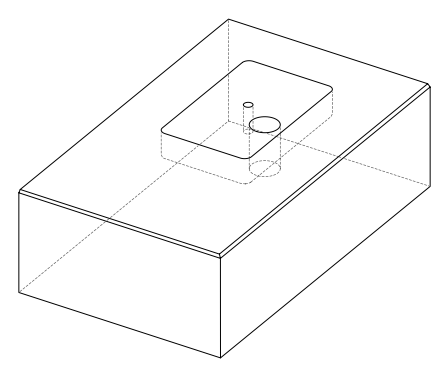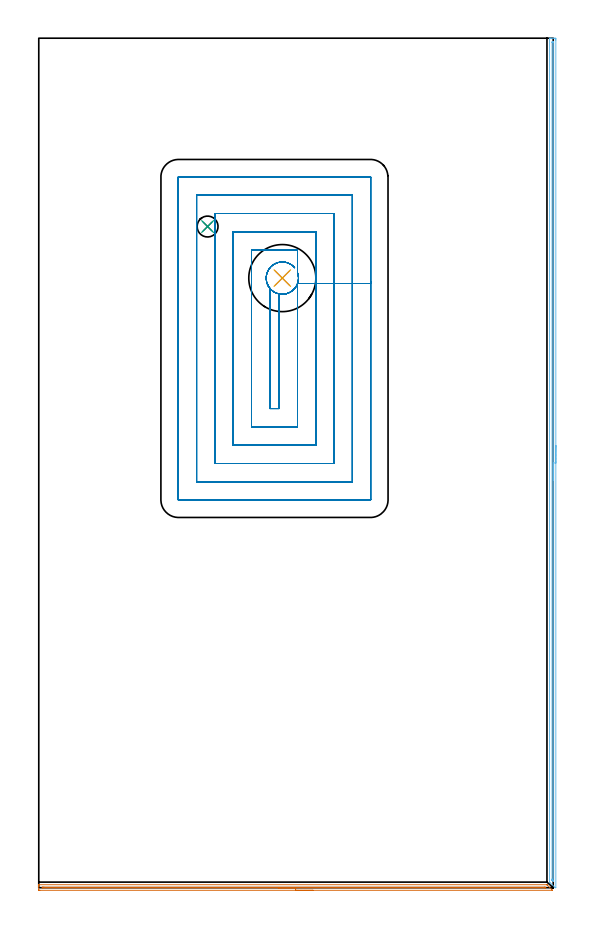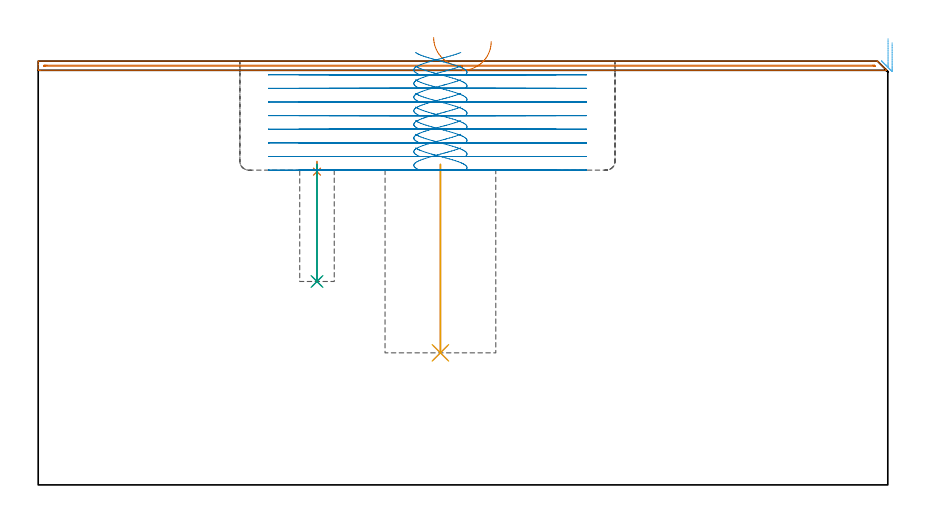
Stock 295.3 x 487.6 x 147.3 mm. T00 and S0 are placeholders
(PLAN: 8 operations, 6 tool changes, 52.4 min)
(1 SPOT_DRILL | STEP1POCKET | NXT0321_9005460120000 | 0.04 min | 4169 mm3)
(2 DRILL_BLIND_HOLE_INTO_CENTER | STEP1POCKET | NXT0301_049 | 0.17 min | 1800 mm3)
(3 DRILL_TO_ENLARGE_BLIND_HOLE | STEP1POCKET | UGT0301_373 | 0.17 min | 2652 mm3)
(4 INDEXABLE_INSERT_DRILL_BLIND_HOLE_FROM_SOLID | STEP1POCKET_1 | NXT0302_021 | 0.27 min | 49566 mm3)
(5 DRILL_TO_ENLARGE_BLIND_HOLE_1 | STEP1POCKET_1 | UGT0301_384 | 0.27 min | 68391 mm3)
(6 AREA_MILL | FG_CHAMFER_SURFACE | UGT0205_001 | 7.93 min | 3160 mm3)
(7 AREA_MILL_1 | FG_CHAMFER_SURFACE_1 | UGT0205_001 | 4.84 min | 1495 mm3)
(8 MILL_RECTANGULAR_POCKET | POCKET_RECTANGULAR_STRAIGHT | UGT0201_095 | Follow Part, ap 5, ae 75% | 38.69 min | 962353 mm3)
(TOOL NXT0321_9005460120000 | NC Spot Drill, 142deg, 12mm, Carbide, Uncoated | D12 PA142 FL30 Z2)
(TOOL NXT0301_049 | Carbide Drill 7.8mm [860.1-0780-039A1-MM 2214] | D7.8 PA140 FL53 Z2)
(TOOL UGT0301_373 | Twist Drill Flat Bottom 12 mm | D12 PA180 FL101 Z2)
(TOOL NXT0302_021 | Index. Insert Drill 25mm [880-D2500L25-05] | D25 PA176 FL125 Z2)
(TOOL UGT0301_384 | Twist Drill Flat Bottom 38.5 mm | D38.5 PA180 FL175 Z2)
(TOOL UGT0205_001 | Chamfer Mill 20 x 3 x 45 deg. | D20 FL50 Z2)
(TOOL UGT0201_095 | End mill 20 mm | D20 R3 FL38 Z4)
(OP 1 SPOT_DRILL)
G17 G21 G94 G90
T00 M6
G54
G17 G0 G90 X96.9 Y379.5 S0 M3
G43 Z157.3 H0
G94 G81 G98 Z108.879 F250. R112.4
G80
M5
M2
(OP 2 DRILL_BLIND_HOLE_INTO_CENTER)
G17 G21 G94 G90
T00 M6
G54
G17 G0 G90 X96.9 Y379.5 S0 M3
G43 Z157.3 H1
G94 G81 G98 Z70.7 F250. R111.4
G80
M5
M2
(OP 3 DRILL_TO_ENLARGE_BLIND_HOLE)
G17 G21 G94 G90
T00 M6
G54
G17 G0 G90 X96.9 Y379.5 S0 M3
G43 Z157.3 H0
G94 G73 G98 Z70.7 F250. Q9.675 R111.4
G80
M5
M2
(OP 4 INDEXABLE_INSERT_DRILL_BLIND_HOLE_FROM_SOLID)
G17 G21 G94 G90
T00 M6
G54
G17 G0 G90 X139.8 Y349.9 S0 M3
G43 Z157.3 H1
G94 G81 G98 Z45.9 F250. R111.4
G80
M5
M2
(OP 5 DRILL_TO_ENLARGE_BLIND_HOLE_1)
G17 G21 G94 G90
T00 M6
G54
G17 G0 G90 X139.8 Y349.9 S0 M3
G43 Z157.3 H0
G94 G81 G98 Z45.9 F250. R111.4
G80
M5
M2
(OP 6 AREA_MILL)
G17 G21 G94 G90
T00 M6
G54
G17 G0 G90 X296.8 Y253.8 S1061 M3
G43 Z157.3 H0
Z153.7
G94 G1 Y253.762 Z152.828 F250.
Y253.648 Z151.964
Y253.459 Z151.112
Y253.197 Z150.28
Y252.863 Z149.474
Y252.46 Z148.7
Y251.991 Z147.964
Y251.46 Z147.272
Y250.871 Z146.629
Y250.228 Z146.04
Y249.536 Z145.508
Y248.8 Z145.04
Y248.026 Z144.637
Y247.22 Z144.303
Y246.388 Z144.041
Y245.536 Z143.852
Y244.671 Z143.738
Y243.8 Z143.7
Y0.
X296.459 Z144.04
X296.4 Y0.003 Z144.099
X296.396 Y0.004 Z144.103
X293.357 Y3.043 Z147.143
X293.238 Y3.164 Z147.259
X293.205 Y3.205 Z147.29
X293.2 Y3.309 Z147.3
Y487.42
X293.203 Y487.591 Z147.288
X293.213 Y487.593 Z147.278
X293.583 Y487.6 Z146.917
X293.846 Z146.654
X294.558 Z145.937
X295.798 Z144.699
X296.325 Y487.596 Z144.17
X296.791 Y487.591 Z143.705
X296.794 Y487.448 Z143.702
X296.799 Y486.973 Z143.701
X296.8 Y486.492 Z143.7
Y243.8
X295.386 Z145.114
X295.385 Y3.815 Z145.115
X295.384 Y3.621 Z145.116
X295.381 Y3.524 Z145.119
X295.38 Y3.49 Z145.12
X295.355 Y3.506 Z145.145
X294.656 Y4.203 Z145.844
X294.621 Y4.257 Z145.879
X294.619 Y4.302 Z145.881
X294.616 Y4.4 Z145.884
X294.615 Y4.596 Z145.885
X294.614 Y4.988 Z145.886
X294.615 Y485.128 Z145.885
Y485.185
X294.621 Y485.566 Z145.879
X294.795 Y485.59 Z145.705
X295.036 Y485.595 Z145.464
X295.272 Y485.59 Z145.228
X295.379 Y485.572 Z145.121
X295.385 Y485.242 Z145.115
X295.386 Y485.185 Z145.114
Y243.8
Y242.928 Z145.152
Y242.063 Z145.266
Y241.212 Z145.455
Y240.38 Z145.717
Y239.574 Z146.051
Y238.8 Z146.454
Y238.064 Z146.923
Y237.372 Z147.454
Y236.729 Z148.043
Y236.139 Z148.686
Y235.608 Z149.378
Y235.14 Z150.114
Y234.737 Z150.888
Y234.403 Z151.694
Y234.141 Z152.526
Y233.952 Z153.378
Y233.838 Z154.243
Y233.8 Z155.114
G0 Z157.3
M5
M2
(OP 7 AREA_MILL_1)
G17 G21 G94 G90
T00 M6
G54
G17 G0 G90 X157.45 Y-1.5 S1061 M3
G43 Z157.3 H0
Z154.1
G94 G1 X157.412 Z153.228 F250.
X157.298 Z152.363
X157.109 Z151.512
X156.847 Z150.68
X156.513 Z149.874
X156.11 Z149.1
X155.642 Z148.364
X155.11 Z147.672
X154.521 Z147.029
X153.878 Z146.44
X153.186 Z145.908
X152.45 Z145.44
X151.676 Z145.037
X150.87 Z144.703
X150.038 Z144.441
X149.187 Z144.252
X148.322 Z144.138
X147.45 Z144.1
X0.608
X0.312 Y-1.498 Z144.102
X0.015 Y-1.493 Z144.105
X0.004 Y-1.492 Z144.106
X0. Y-1.205 Z144.391
Y0.535 Z146.13
Y1.487 Z147.086
X0.004 Y1.595 Z147.187
X0.01 Y1.698 Z147.288
X0.162 Y1.7 Z147.3
X291.614
X291.695 Y1.696 Z147.29
X291.731 Y1.667 Z147.263
X291.869 Y1.532 Z147.131
X294.877 Y-1.476 Z144.121
X294.888 Y-1.496 Z144.101
X294.889 Y-1.499 Z144.099
X294.817 Y-1.5 Z144.1
X294.738
X147.45
Y-0.086 Z145.514
X2.394 Y-0.085 Z145.515
X2.135 Y-0.083 Z145.517
X2.044 Y-0.079 Z145.521
X2.009 Y-0.076 Z145.524
X2.008 Y-0.056 Z145.544
X2.004 Y0.045 Z145.645
X2.012 Y0.279 Z145.879
X2.247 Y0.283 Z145.883
X2.394 Y0.284 Z145.884
X2.65 Y0.285 Z145.885
X3.03 Y0.286 Z145.886
X290.085 Y0.285 Z145.885
X290.465 Y0.283 Z145.883
X290.597 Y0.281 Z145.881
X290.655 Y0.279 Z145.879
X290.721 Y0.221 Z145.821
X291.002 Y-0.063 Z145.537
X291.01 Y-0.08 Z145.52
X290.98 Y-0.081 Z145.519
X290.894 Y-0.084 Z145.516
X290.721 Y-0.085 Z145.515
X290.465 Y-0.086 Z145.514
X147.45
X146.578 Z145.552
X145.714 Z145.666
X144.862 Z145.855
X144.03 Z146.117
X143.224 Z146.451
X142.45 Z146.854
X141.714 Z147.323
X141.022 Z147.854
X140.379 Z148.443
X139.79 Z149.086
X139.259 Z149.778
X138.79 Z150.514
X138.387 Z151.288
X138.053 Z152.094
X137.791 Z152.926
X137.602 Z153.778
X137.488 Z154.643
X137.45 Z155.514
G0 Z157.3
M5
M2
(OP 8 MILL_RECTANGULAR_POCKET)
G17 G21 G94 G90
T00 M6
G54
G17 G0 G90 X146.885 Y355.836 S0 M3
G43 Z157.3 H0
Z150.3
G94 G1 X146.206 Y356.577 Z150.031 F250.
X145.287 Y357.351 Z149.709
X144.276 Y357.999 Z149.387
X143.19 Y358.512 Z149.065
X142.046 Y358.88 Z148.743
X141.201 Y359.045 Z148.512
X140.9 Y359.081 Z148.431
X140.473 Y359.131 Z148.316
X139.298 Y359.14 Z148.001
X138.132 Y359.001 Z147.686
X136.993 Y358.715 Z147.372
X135.899 Y358.288 Z147.057
X134.868 Y357.726 Z146.742
X133.916 Y357.038 Z146.428
X133.058 Y356.236 Z146.113
X132.309 Y355.332 Z145.798
X131.68 Y354.34 Z145.484
X131.181 Y353.277 Z145.169
X131.042 Y352.869 Z145.054
X130.905 Y352.461 Z144.938
X130.669 Y351.41 Z144.649
X130.556 Y350.338 Z144.361
X130.569 Y349.261 Z144.072
X130.705 Y348.193 Z143.784
X130.965 Y347.147 Z143.495
X131.344 Y346.139 Z143.206
X131.837 Y345.181 Z142.918
X132.329 Y344.434 Z142.678
X132.6 Y344.099 Z142.562
Y275. F500.
X138.
Y340.831
G0 X131.171 Y346.599 Z150.3
G1 X131.344 Y346.139 Z150.168 F250.
X131.837 Y345.181 Z149.88
X132.073 Y344.82 Z149.764
X132.31 Y344.46 Z149.649
X133.032 Y343.587 Z149.345
X133.854 Y342.808 Z149.041
X134.765 Y342.134 Z148.738
X135.751 Y341.577 Z148.434
X136.798 Y341.143 Z148.131
X137.211 Y341.022 Z148.015
X137.625 Y340.902 Z147.9
X138.704 Y340.71 Z147.606
X139.799 Y340.646 Z147.312
X140.893 Y340.712 Z147.019
X141.972 Y340.907 Z146.725
X143.02 Y341.227 Z146.431
X144.023 Y341.669 Z146.138
X144.967 Y342.226 Z145.844
X145.839 Y342.891 Z145.55
X146.627 Y343.653 Z145.256
X147.319 Y344.504 Z144.963
X147.721 Y345.133 Z144.762
X147.943 Y345.502 Z144.647
X148.388 Y346.453 Z144.366
X148.722 Y347.448 Z144.084
X148.942 Y348.475 Z143.803
X149.045 Y349.52 Z143.522
X149.03 Y350.569 Z143.24
X148.896 Y351.61 Z142.959
X148.645 Y352.63 Z142.678
X148.5 Y353.036 Z142.562
Y366. F500.
X122.1
Y264.5
X148.5
Y346.778
X159.
Y376.5
X111.6
Y254.
X159.
Y346.778
X169.5
Y387.
X101.1
Y243.5
X169.5
Y346.778
X180.
Y397.5
X90.6
Y233.
X180.
Y346.778
X190.5
Y407.9
X190.495 Y407.955
X190.455 Y407.995
X190.4 Y408.
X80.2
X80.145 Y407.995
X80.105 Y407.955
X80.1 Y407.9
Y222.6
X80.105 Y222.545
X80.145 Y222.505
X80.2 Y222.5
X190.4
X190.455 Y222.505
X190.495 Y222.545
X190.5 Y222.6
Y346.778
Y347.778
G0 X146.881 Y355.835 Z145.562
G1 X146.491 Y356.292 Z145.401 F250.
X145.71 Y357.02 Z145.115
X144.851 Y357.653 Z144.829
X143.925 Y358.184 Z144.543
X142.944 Y358.605 Z144.258
X141.922 Y358.91 Z143.972
X141.499 Y358.99 Z143.856
X141.075 Y359.069 Z143.741
X139.956 Y359.154 Z143.44
X138.834 Y359.103 Z143.139
X137.727 Y358.917 Z142.838
X136.65 Y358.598 Z142.537
X135.62 Y358.152 Z142.237
X134.651 Y357.585 Z141.936
X133.758 Y356.905 Z141.635
X132.953 Y356.122 Z141.334
X132.249 Y355.248 Z141.033
X131.655 Y354.295 Z140.732
X131.181 Y353.277 Z140.432
X131.042 Y352.869 Z140.316
X130.905 Y352.461 Z140.201
X130.669 Y351.41 Z139.912
X130.556 Y350.338 Z139.623
X130.569 Y349.261 Z139.335
X130.705 Y348.193 Z139.046
X130.965 Y347.147 Z138.757
X131.344 Y346.139 Z138.469
X131.837 Y345.181 Z138.18
X132.329 Y344.434 Z137.94
X132.6 Y344.099 Z137.825
Y275. F500.
X138.
Y340.831
G0 X131.171 Y346.599 Z145.562
G1 X131.344 Y346.139 Z145.431 F250.
X131.837 Y345.181 Z145.142
X132.073 Y344.82 Z145.027
X132.31 Y344.46 Z144.911
X133.032 Y343.587 Z144.607
X133.854 Y342.808 Z144.304
X134.765 Y342.134 Z144.
X135.751 Y341.577 Z143.697
X136.798 Y341.143 Z143.393
X137.211 Y341.022 Z143.278
X137.625 Y340.902 Z143.162
X138.704 Y340.71 Z142.869
X139.799 Y340.646 Z142.575
X140.893 Y340.712 Z142.281
X141.972 Y340.907 Z141.987
X143.02 Y341.227 Z141.694
X144.023 Y341.669 Z141.4
X144.967 Y342.226 Z141.106
X145.839 Y342.891 Z140.813
X146.627 Y343.653 Z140.519
X147.319 Y344.504 Z140.225
X147.554 Y344.864 Z140.11
X147.788 Y345.226 Z139.994
X148.283 Y346.203 Z139.701
X148.66 Y347.231 Z139.407
X148.913 Y348.296 Z139.114
X149.039 Y349.384 Z138.821
X149.036 Y350.479 Z138.527
X148.904 Y351.566 Z138.234
X148.645 Y352.63 Z137.94
X148.5 Y353.036 Z137.825
Y366. F500.
X122.1
Y264.5
X148.5
Y346.778
X159.
Y376.5
X111.6
Y254.
X159.
Y346.778
X169.5
Y387.
X101.1
Y243.5
X169.5
Y346.778
X180.
Y397.5
X90.6
Y233.
X180.
Y346.778
X190.5
Y407.9
X190.495 Y407.955
X190.455 Y407.995
X190.4 Y408.
X80.2
X80.145 Y407.995
X80.105 Y407.955
X80.1 Y407.9
Y222.6
X80.105 Y222.545
X80.145 Y222.505
X80.2 Y222.5
X190.4
X190.455 Y222.505
X190.495 Y222.545
X190.5 Y222.6
Y346.778
Y347.778
G0 X146.882 Y355.833 Z140.825
G1 X146.491 Y356.292 Z140.663 F250.
X145.71 Y357.02 Z140.377
X144.851 Y357.653 Z140.091
X143.925 Y358.184 Z139.805
X142.944 Y358.605 Z139.519
X141.922 Y358.91 Z139.234
X141.499 Y358.99 Z139.118
X141.246 Y359.037 Z139.049
X140.992 Y359.07 Z138.981
X140.565 Y359.124 Z138.865
X139.45 Y359.147 Z138.566
X138.34 Y359.037 Z138.268
X137.252 Y358.793 Z137.969
X136.2 Y358.421 Z137.67
X135.201 Y357.926 Z137.371
X134.269 Y357.314 Z137.072
X133.417 Y356.594 Z136.773
X132.657 Y355.778 Z136.474
X132.001 Y354.876 Z136.176
X131.605 Y354.179 Z135.961
X131.397 Y353.756 Z135.835
X131.128 Y353.11 Z135.647
X131.042 Y352.869 Z135.579
X130.905 Y352.461 Z135.463
X130.669 Y351.41 Z135.175
X130.556 Y350.338 Z134.886
X130.569 Y349.261 Z134.597
X130.705 Y348.193 Z134.309
X130.965 Y347.147 Z134.02
X131.344 Y346.139 Z133.731
X131.837 Y345.181 Z133.443
X132.329 Y344.434 Z133.203
X132.6 Y344.099 Z133.087
Y275. F500.
X138.
Y340.831
G0 X131.171 Y346.599 Z140.825
G1 X131.344 Y346.139 Z140.693 F250.
X131.837 Y345.181 Z140.405
X132.073 Y344.82 Z140.289
X132.31 Y344.46 Z140.174
X133.032 Y343.587 Z139.87
X133.854 Y342.808 Z139.566
X134.765 Y342.134 Z139.263
X135.751 Y341.577 Z138.959
X136.798 Y341.143 Z138.656
X137.211 Y341.022 Z138.54
X137.625 Y340.902 Z138.425
X138.704 Y340.71 Z138.131
X139.799 Y340.646 Z137.837
X140.893 Y340.712 Z137.544
X141.972 Y340.907 Z137.25
X143.02 Y341.227 Z136.956
X144.023 Y341.669 Z136.662
X144.967 Y342.226 Z136.369
X145.839 Y342.891 Z136.075
X146.627 Y343.653 Z135.781
X147.319 Y344.504 Z135.488
X147.554 Y344.864 Z135.372
X147.788 Y345.226 Z135.257
X148.283 Y346.203 Z134.963
X148.66 Y347.231 Z134.67
X148.913 Y348.296 Z134.377
X149.039 Y349.384 Z134.083
X149.036 Y350.479 Z133.79
X148.904 Y351.566 Z133.496
X148.645 Y352.63 Z133.203
X148.5 Y353.036 Z133.087
Y366. F500.
X122.1
Y264.5
X148.5
Y346.778
X159.
Y376.5
X111.6
Y254.
X159.
Y346.778
X169.5
Y387.
X101.1
Y243.5
X169.5
Y346.778
X180.
Y397.5
X90.6
Y233.
X180.
Y346.778
X190.5
Y407.9
X190.495 Y407.955
X190.455 Y407.995
X190.4 Y408.
X80.2
X80.145 Y407.995
X80.105 Y407.955
X80.1 Y407.9
Y222.6
X80.105 Y222.545
X80.145 Y222.505
X80.2 Y222.5
X190.4
X190.455 Y222.505
X190.495 Y222.545
X190.5 Y222.6
Y346.778
Y347.778
G0 X146.882 Y355.833 Z136.087
G1 X146.491 Y356.292 Z135.926 F250.
X145.71 Y357.02 Z135.64
X144.851 Y357.653 Z135.354
X143.925 Y358.184 Z135.068
X142.944 Y358.605 Z134.782
X141.922 Y358.91 Z134.496
X141.499 Y358.99 Z134.381
X141.246 Y359.037 Z134.312
X140.992 Y359.07 Z134.243
X140.565 Y359.124 Z134.128
X139.45 Y359.147 Z133.829
X138.34 Y359.037 Z133.53
X137.252 Y358.793 Z133.231
X136.2 Y358.421 Z132.932
X135.201 Y357.926 Z132.634
X134.269 Y357.314 Z132.335
X133.417 Y356.594 Z132.036
X132.657 Y355.778 Z131.737
X132.001 Y354.876 Z131.438
X131.605 Y354.179 Z131.224
X131.397 Y353.756 Z131.097
X131.128 Y353.11 Z130.91
X131.042 Y352.869 Z130.841
X130.905 Y352.461 Z130.726
X130.669 Y351.41 Z130.437
X130.556 Y350.338 Z130.148
X130.569 Y349.261 Z129.86
X130.705 Y348.193 Z129.571
X130.965 Y347.147 Z129.282
X131.344 Y346.139 Z128.994
X131.837 Y345.181 Z128.705
X132.329 Y344.434 Z128.465
X132.6 Y344.099 Z128.35
Y275. F500.
X138.
Y340.831
G0 X131.171 Y346.599 Z136.087
G1 X131.344 Y346.139 Z135.956 F250.
X131.837 Y345.181 Z135.667
X132.073 Y344.82 Z135.552
X132.31 Y344.46 Z135.436
X133.032 Y343.587 Z135.132
X133.854 Y342.808 Z134.829
X134.765 Y342.134 Z134.525
X135.751 Y341.577 Z134.222
X136.798 Y341.143 Z133.918
X137.211 Y341.022 Z133.803
X137.625 Y340.902 Z133.687
X138.704 Y340.71 Z133.394
X139.799 Y340.646 Z133.1
X140.893 Y340.712 Z132.806
X141.972 Y340.907 Z132.512
X143.02 Y341.227 Z132.219
X144.023 Y341.669 Z131.925
X144.967 Y342.226 Z131.631
X145.839 Y342.891 Z131.338
X146.627 Y343.653 Z131.044
X147.319 Y344.504 Z130.75
X147.554 Y344.864 Z130.635
X147.788 Y345.226 Z130.519
X148.283 Y346.203 Z130.226
X148.66 Y347.231 Z129.932
X148.913 Y348.296 Z129.639
X149.039 Y349.384 Z129.346
X149.036 Y350.479 Z129.052
X148.904 Y351.566 Z128.759
X148.645 Y352.63 Z128.465
X148.5 Y353.036 Z128.35
Y366. F500.
X122.1
Y264.5
X148.5
Y346.778
X159.
Y376.5
X111.6
Y254.
X159.
Y346.778
X169.5
Y387.
X101.1
Y243.5
X169.5
Y346.778
X180.
Y397.5
X90.6
Y233.
X180.
Y346.778
X190.5
Y407.9
X190.495 Y407.955
X190.455 Y407.995
X190.4 Y408.
X80.2
X80.145 Y407.995
X80.105 Y407.955
X80.1 Y407.9
Y222.6
X80.105 Y222.545
X80.145 Y222.505
X80.2 Y222.5
X190.4
X190.455 Y222.505
X190.495 Y222.545
X190.5 Y222.6
Y346.778
Y347.778
G0 X146.881 Y355.834 Z131.35
G1 X146.491 Y356.292 Z131.189 F250.
X145.71 Y357.02 Z130.903
X144.851 Y357.653 Z130.617
X143.925 Y358.184 Z130.331
X142.944 Y358.605 Z130.045
X141.922 Y358.91 Z129.759
X141.499 Y358.99 Z129.643
X141.075 Y359.068 Z129.528
X139.968 Y359.153 Z129.231
X138.859 Y359.104 Z128.933
X137.763 Y358.924 Z128.636
X136.697 Y358.614 Z128.338
X135.676 Y358.18 Z128.041
X134.713 Y357.626 Z127.743
X134.365 Y357.373 Z127.628
X134.016 Y357.12 Z127.512
X133.284 Y356.468 Z127.25
X132.626 Y355.742 Z126.987
X132.047 Y354.951 Z126.725
X131.555 Y354.104 Z126.462
X131.376 Y353.712 Z126.347
X131.199 Y353.319 Z126.231
X130.872 Y352.336 Z125.954
X130.656 Y351.323 Z125.676
X130.555 Y350.293 Z125.399
X130.569 Y349.257 Z125.121
X130.619 Y348.829 Z125.006
X130.669 Y348.401 Z124.89
X130.924 Y347.282 Z124.583
X131.315 Y346.203 Z124.275
X131.837 Y345.181 Z123.968
X132.329 Y344.434 Z123.728
X132.6 Y344.099 Z123.612
Y275. F500.
X138.
Y340.831
G0 X131.172 Y346.599 Z131.35
G1 X131.315 Y346.203 Z131.237 F250.
X131.837 Y345.181 Z130.93
X132.073 Y344.82 Z130.814
X132.31 Y344.46 Z130.699
X133.032 Y343.587 Z130.395
X133.854 Y342.808 Z130.091
X134.765 Y342.135 Z129.788
X135.751 Y341.577 Z129.484
X136.798 Y341.143 Z129.181
X137.211 Y341.022 Z129.065
X137.625 Y340.902 Z128.95
X138.704 Y340.71 Z128.656
X139.799 Y340.646 Z128.362
X140.893 Y340.712 Z128.069
X141.972 Y340.907 Z127.775
X143.02 Y341.227 Z127.481
X144.023 Y341.669 Z127.188
X144.967 Y342.226 Z126.894
X145.839 Y342.891 Z126.6
X146.627 Y343.653 Z126.306
X147.319 Y344.504 Z126.013
X147.554 Y344.864 Z125.897
X147.788 Y345.226 Z125.782
X148.283 Y346.203 Z125.488
X148.66 Y347.231 Z125.195
X148.913 Y348.296 Z124.902
X149.039 Y349.384 Z124.608
X149.036 Y350.479 Z124.315
X148.904 Y351.566 Z124.021
X148.645 Y352.63 Z123.728
X148.5 Y353.036 Z123.612
Y366. F500.
X122.1
Y264.5
X148.5
Y346.778
X159.
Y376.5
X111.6
Y254.
X159.
Y346.778
X169.5
Y387.
X101.1
Y243.5
X169.5
Y346.778
X180.
Y397.5
X90.6
Y233.
X180.
Y346.778
X190.5
Y407.9
X190.495 Y407.955
X190.455 Y407.995
X190.4 Y408.
X80.2
X80.145 Y407.995
X80.105 Y407.955
X80.1 Y407.9
Y222.6
X80.105 Y222.545
X80.145 Y222.505
X80.2 Y222.5
X190.4
X190.455 Y222.505
X190.495 Y222.545
X190.5 Y222.6
Y346.778
Y347.778
G0 X146.881 Y355.834 Z126.612
G1 X146.491 Y356.292 Z126.451 F250.
X145.71 Y357.02 Z126.165
X144.851 Y357.653 Z125.879
X143.925 Y358.184 Z125.593
X142.944 Y358.605 Z125.307
X141.922 Y358.91 Z125.021
X141.499 Y358.99 Z124.906
X141.075 Y359.068 Z124.791
X139.968 Y359.153 Z124.493
X138.859 Y359.104 Z124.196
X137.763 Y358.924 Z123.898
X136.697 Y358.614 Z123.601
X135.676 Y358.18 Z123.303
X134.713 Y357.626 Z123.006
X134.365 Y357.373 Z122.89
X134.016 Y357.12 Z122.775
X133.284 Y356.468 Z122.512
X132.626 Y355.742 Z122.25
X132.047 Y354.951 Z121.987
X131.555 Y354.104 Z121.724
X131.376 Y353.712 Z121.609
X131.199 Y353.319 Z121.494
X130.872 Y352.336 Z121.216
X130.656 Y351.323 Z120.939
X130.555 Y350.293 Z120.661
X130.569 Y349.257 Z120.384
X130.619 Y348.829 Z120.268
X130.669 Y348.401 Z120.153
X130.924 Y347.282 Z119.845
X131.315 Y346.203 Z119.538
X131.837 Y345.181 Z119.23
X132.329 Y344.434 Z118.991
X132.6 Y344.099 Z118.875
Y275. F500.
X138.
Y340.831
G0 X131.172 Y346.599 Z126.612
G1 X131.315 Y346.203 Z126.5 F250.
X131.837 Y345.181 Z126.192
X132.073 Y344.82 Z126.077
X132.31 Y344.46 Z125.961
X133.032 Y343.587 Z125.657
X133.854 Y342.808 Z125.354
X134.765 Y342.135 Z125.05
X135.751 Y341.577 Z124.747
X136.798 Y341.143 Z124.443
X137.211 Y341.022 Z124.328
X137.625 Y340.902 Z124.212
X138.704 Y340.71 Z123.919
X139.799 Y340.646 Z123.625
X140.893 Y340.712 Z123.331
X141.972 Y340.907 Z123.037
X143.02 Y341.227 Z122.744
X144.023 Y341.669 Z122.45
X144.967 Y342.226 Z122.156
X145.839 Y342.891 Z121.863
X146.627 Y343.653 Z121.569
X147.319 Y344.504 Z121.275
X147.554 Y344.864 Z121.16
X147.788 Y345.226 Z121.044
X148.283 Y346.203 Z120.751
X148.66 Y347.231 Z120.457
X148.913 Y348.296 Z120.164
X149.039 Y349.384 Z119.871
X149.036 Y350.479 Z119.577
X148.904 Y351.566 Z119.284
X148.645 Y352.63 Z118.99
X148.5 Y353.036 Z118.875
Y366. F500.
X122.1
Y264.5
X148.5
Y346.778
X159.
Y376.5
X111.6
Y254.
X159.
Y346.778
X169.5
Y387.
X101.1
Y243.5
X169.5
Y346.778
X180.
Y397.5
X90.6
Y233.
X180.
Y346.778
X190.5
Y407.9
X190.495 Y407.955
X190.455 Y407.995
X190.4 Y408.
X80.2
X80.145 Y407.995
X80.105 Y407.955
X80.1 Y407.9
Y222.6
X80.105 Y222.545
X80.145 Y222.505
X80.2 Y222.5
X190.4
X190.455 Y222.505
X190.495 Y222.545
X190.5 Y222.6
Y346.778
Y347.778
G0 X146.881 Y355.835 Z121.875
G1 X146.491 Y356.292 Z121.714 F250.
X145.71 Y357.02 Z121.428
X144.851 Y357.653 Z121.142
X143.925 Y358.184 Z120.856
X142.944 Y358.605 Z120.57
X141.922 Y358.91 Z120.284
X141.499 Y358.99 Z120.169
X141.075 Y359.069 Z120.053
X139.956 Y359.154 Z119.752
X138.834 Y359.103 Z119.452
X137.727 Y358.917 Z119.151
X136.65 Y358.598 Z118.85
X135.62 Y358.152 Z118.549
X134.651 Y357.585 Z118.248
X133.758 Y356.905 Z117.947
X132.953 Y356.122 Z117.647
X132.249 Y355.248 Z117.346
X131.655 Y354.295 Z117.045
X131.181 Y353.277 Z116.744
X131.042 Y352.869 Z116.629
X130.905 Y352.461 Z116.513
X130.669 Y351.41 Z116.225
X130.556 Y350.338 Z115.936
X130.569 Y349.261 Z115.647
X130.705 Y348.193 Z115.359
X130.965 Y347.147 Z115.07
X131.344 Y346.139 Z114.781
X131.837 Y345.181 Z114.493
X132.329 Y344.434 Z114.253
X132.6 Y344.099 Z114.137
Y275. F500.
X138.
Y340.831
G0 X131.171 Y346.599 Z121.875
G1 X131.344 Y346.139 Z121.743 F250.
X131.837 Y345.181 Z121.455
X132.073 Y344.82 Z121.339
X132.31 Y344.46 Z121.224
X133.032 Y343.587 Z120.92
X133.854 Y342.808 Z120.616
X134.765 Y342.134 Z120.313
X135.751 Y341.577 Z120.009
X136.798 Y341.143 Z119.706
X137.211 Y341.022 Z119.59
X137.625 Y340.902 Z119.475
X138.704 Y340.71 Z119.181
X139.799 Y340.646 Z118.887
X140.893 Y340.712 Z118.594
X141.972 Y340.907 Z118.3
X143.02 Y341.227 Z118.006
X144.023 Y341.669 Z117.713
X144.967 Y342.226 Z117.419
X145.839 Y342.891 Z117.125
X146.627 Y343.653 Z116.831
X147.319 Y344.504 Z116.538
X147.554 Y344.864 Z116.422
X147.788 Y345.226 Z116.307
X148.283 Y346.203 Z116.013
X148.66 Y347.231 Z115.72
X148.913 Y348.296 Z115.427
X149.039 Y349.384 Z115.133
X149.036 Y350.479 Z114.84
X148.904 Y351.566 Z114.546
X148.645 Y352.63 Z114.253
X148.5 Y353.036 Z114.137
Y366. F500.
X122.1
Y264.5
X148.5
Y346.778
X159.
Y376.5
X111.6
Y254.
X159.
Y346.778
X169.5
Y387.
X101.1
Y243.5
X169.5
Y346.778
X180.
Y397.5
X90.6
Y233.
X180.
Y346.778
X190.5
Y407.9
X190.495 Y407.955
X190.455 Y407.995
X190.4 Y408.
X80.2
X80.145 Y407.995
X80.105 Y407.955
X80.1 Y407.9
Y222.6
X80.105 Y222.545
X80.145 Y222.505
X80.2 Y222.5
X190.4
X190.455 Y222.505
X190.495 Y222.545
X190.5 Y222.6
Y346.778
Y347.778
G0 X146.884 Y355.836 Z117.137
G1 X146.348 Y356.438 Z116.921 F250.
X145.545 Y357.154 Z116.633
X144.664 Y357.772 Z116.345
X143.718 Y358.284 Z116.057
X142.719 Y358.683 Z115.768
X142.304 Y358.801 Z115.653
X141.906 Y358.914 Z115.542
X141.498 Y358.99 Z115.431
X141.075 Y359.069 Z115.315
X139.956 Y359.153 Z115.015
X138.834 Y359.102 Z114.714
X137.727 Y358.916 Z114.413
X136.651 Y358.598 Z114.112
X135.621 Y358.152 Z113.812
X134.652 Y357.585 Z113.511
X133.759 Y356.906 Z113.21
X132.955 Y356.123 Z112.91
X132.25 Y355.249 Z112.609
X131.657 Y354.297 Z112.308
X131.183 Y353.28 Z112.007
X131.043 Y352.872 Z111.892
X130.905 Y352.464 Z111.776
X130.669 Y351.412 Z111.488
X130.557 Y350.34 Z111.199
X130.569 Y349.263 Z110.91
X130.706 Y348.194 Z110.621
X130.965 Y347.148 Z110.333
X131.344 Y346.139 Z110.044
X131.837 Y345.181 Z109.755
X132.329 Y344.434 Z109.516
X132.6 Y344.099 Z109.4
Y275. F500.
X138.
Y340.831
G0 X131.171 Y346.6 Z117.137
G1 X131.344 Y346.139 Z117.006 F250.
X131.837 Y345.181 Z116.717
X132.073 Y344.82 Z116.601
X132.31 Y344.46 Z116.486
X132.452 Y344.27 Z116.422
X132.731 Y343.941 Z116.307
X133.009 Y343.611 Z116.191
X133.88 Y342.786 Z115.87
X134.85 Y342.08 Z115.548
X135.903 Y341.505 Z115.227
X136.798 Y341.143 Z114.968
X137.212 Y341.022 Z114.852
X137.464 Y340.949 Z114.782
X137.72 Y340.89 Z114.712
X138.14 Y340.794 Z114.596
X139.332 Y340.658 Z114.275
X140.532 Y340.676 Z113.953
X141.72 Y340.85 Z113.632
X142.875 Y341.175 Z113.31
X143.978 Y341.646 Z112.989
X145.012 Y342.256 Z112.667
X145.958 Y342.994 Z112.345
X146.801 Y343.848 Z112.024
X147.067 Y344.187 Z111.909
X147.326 Y344.515 Z111.797
X147.554 Y344.865 Z111.685
X147.788 Y345.226 Z111.569
X147.997 Y345.604 Z111.454
X148.178 Y345.994 Z111.338
X148.36 Y346.385 Z111.223
X148.725 Y347.458 Z110.919
X148.957 Y348.569 Z110.615
X149.051 Y349.699 Z110.311
X149.007 Y350.832 Z110.007
X148.826 Y351.951 Z109.704
X148.712 Y352.366 Z109.588
X148.618 Y352.705 Z109.494
X148.5 Y353.036 Z109.4
Y366. F500.
X122.1
Y264.5
X148.5
Y346.778
X159.
Y376.5
X111.6
Y254.
X159.
Y346.778
X169.5
Y387.
X101.1
Y243.5
X169.5
Y346.778
X180.
Y397.5
X90.6
Y233.
X180.
Y346.778
X190.5
Y407.9
X190.495 Y407.955
X190.455 Y407.995
X190.4 Y408.
X80.2
X80.145 Y407.995
X80.105 Y407.955
X80.1 Y407.9
Y222.6
X80.105 Y222.545
X80.145 Y222.505
X80.2 Y222.5
X190.4
X190.455 Y222.505
X190.495 Y222.545
X190.5 Y222.6
Y346.778
Y347.778
G0 Z157.3
M5
M2
